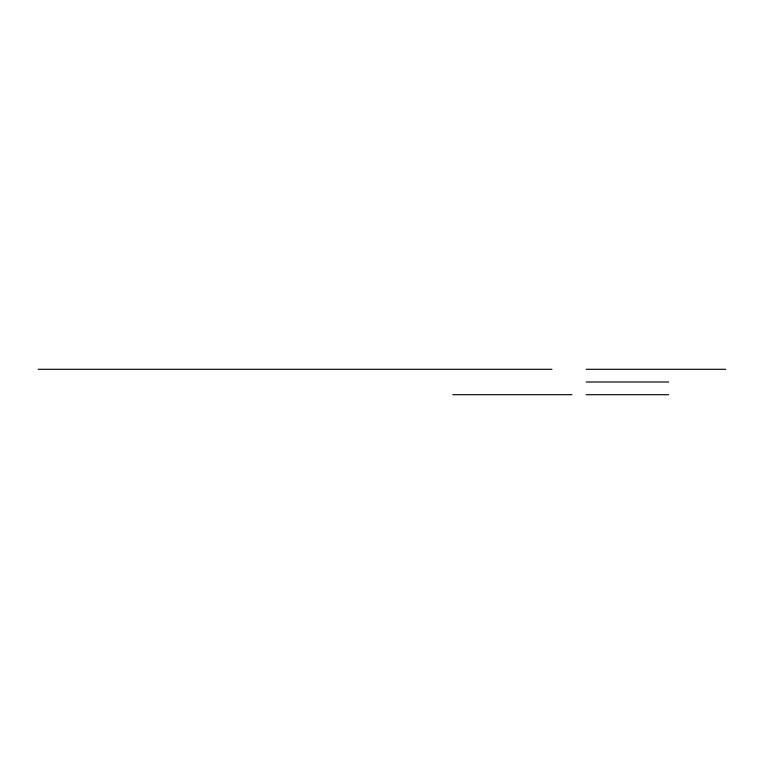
<?xml version="1.0" encoding="UTF-8"?>
<svg xmlns="http://www.w3.org/2000/svg" width="764" height="764" viewBox="0 0 764 764"><rect width="100%" height="100%" fill="white"/><g stroke="black" fill="none" stroke-linecap="round" stroke-linejoin="round"><path stroke-width="1.15" d="M38.2 369.298L551.952 369.298M586.131 369.298L725.8 369.298M586.131 382L668.662 382M452.785 394.702L571.978 394.702M586.131 394.702L668.662 394.702"/></g></svg>
